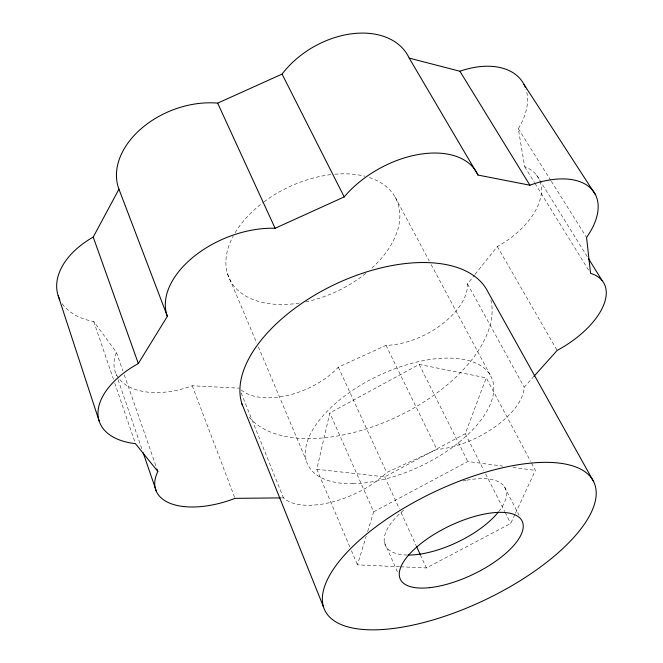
<?xml version="1.0" encoding="UTF-8"?>
<svg xmlns="http://www.w3.org/2000/svg" width="663" height="663" viewBox="0 0 663 663"><rect width="100%" height="100%" fill="white"/><g stroke="black" fill="none" stroke-linecap="round" stroke-linejoin="round"><path stroke-width="0.5" stroke-dasharray="3.31 2.49" d="M349.799 546.859L316.798 469.271L329.809 412.983L419.182 364.435L486.228 377.86L530.599 461.315M399.615 566.749L357.448 564.843L366.167 536.35M367.667 531.444L373.675 511.795L329.809 412.983M316.798 469.271L384.739 476.854L465.26 433.677L486.228 377.86M400.643 566.799L426.359 567.959L510.725 523.438L515.052 514.132M515.491 513.195L535.414 470.382L531.08 462.219M241.224 390.026A62.04 34.551 -23.4 0 0 338.337 367.161L386.015 345.357A61.858 34.393 -27.3 0 0 467.506 283.863L474.484 275.12M475.122 274.325L497.316 246.52A66.134 38.437 -30.9 0 0 524.665 166.695L518.309 128.705A72.864 46.178 -32.8 0 0 525.966 89.149M281.419 497.88L283.482 497.863A65.513 31.468 -23.8 0 0 386.662 472.52L436.867 449.423A65.314 31.318 -27 0 0 524.193 387.217L533.118 377.255M373.675 511.795L467.805 461.523L502.637 466.089M119.829 379.7A66.598 38.91 -19.9 0 0 192.229 385.767L239.219 388.17M512.88 467.432L535.414 470.382M62.264 303.795A73.361 46.849 -18.2 0 0 93.748 321.514L116.464 352.418L122.912 370.957M518.309 128.705L550.787 180.435M551.334 181.314L586.564 237.42M536.5 174.982L587.509 257.029M524.665 166.695L534.469 182.557M535.008 183.436L589.457 271.565M497.316 246.52L557.152 350.42M467.506 283.863L524.193 387.217M395.198 197.251L429.226 260.932M431.174 264.57L490.496 375.556M504.477 486.808L519.038 515.226M465.26 433.677L483.816 470.316M485.672 473.979L504.692 511.529M505.156 512.441L510.725 523.438M419.182 364.435L467.805 461.523M386.015 345.357L436.867 449.423M338.337 367.161L386.662 472.52M384.739 476.854L399.325 508.786M401.04 512.549L416.057 545.417M420.35 554.815L426.359 567.959M384.358 542.251L397.725 572.451M351.415 550.646L357.448 564.843M227.392 273.496L256.738 343.028M258.346 346.84L306.182 460.172M241.141 392.944L283.482 497.863M192.229 385.767L234.652 497.391M124.271 374.86L157.164 469.512M116.058 373.882L116.729 375.83M118.064 379.717L142.139 449.796M93.748 321.514L113.414 379.161M114.749 383.065L135.418 443.638M466.885 480.178A66.433 28.086 -25.5 0 1 499.148 511.065M407.165 555.039A66.433 28.086 -25.5 0 1 404.496 509.491M462.94 480.998A66.433 28.086 -25.5 0 1 465.907 480.36M369.407 177.568A92.422 57.432 -25.5 0 1 370.551 269.302M365.802 273.33A92.422 57.432 -25.5 0 1 304.259 302.179M299.245 303.074A92.422 57.432 -25.5 0 1 233.194 236.103M235.125 232.705A92.422 57.432 -25.5 0 1 263.261 202.397M264.056 201.801A92.422 57.432 -25.5 0 1 330.771 174.634M334.84 174.212A92.422 57.432 -25.5 0 1 364.816 176.234M118.569 378.134A66.598 38.91 -19.9 0 1 116.464 352.418M490.852 299.916A135.293 73.121 -25.5 0 1 398.09 416.273A135.293 73.121 -25.5 0 1 248.542 416.281M352.84 483.683A101.654 49.907 -25.5 0 0 493.794 388.294A101.654 49.907 -25.5 0 0 352.045 390.706A101.654 49.907 -25.5 0 0 352.84 483.683"/><path stroke-width="0.99" d="M59.877 299.817A73.361 46.849 -18.2 0 1 93.218 237.097L118.942 189.17A77.952 54.407 -21.7 0 1 141.037 128.813A77.952 54.407 -21.7 0 1 217.663 103.13L282.073 74.099A77.762 54.026 -29.9 0 1 351.937 33.763A77.762 54.026 -29.9 0 1 409.179 58.104L459.89 71.239A72.864 46.178 -32.8 0 1 525.27 87.201M280.391 497.896L235.025 498.352A70.585 35.711 -21 0 1 157.844 471.468L135.418 443.638A78.184 43.518 -19.7 0 1 97.991 412.295A78.184 43.518 -19.7 0 1 138.327 363.539L167.374 316.292A83.505 51.018 -22.6 0 1 193.314 257.012A83.505 51.018 -22.6 0 1 275.104 228.279L344.205 196.911A83.281 50.645 -28.9 0 1 419.588 154.313A83.281 50.645 -28.9 0 1 477.982 175.049L529.894 185.201A77.629 42.855 -31.3 0 1 590.219 187.786A77.629 42.855 -31.3 0 1 586.564 237.42L590.551 273.33A70.063 35.247 -29.9 0 1 557.152 350.42L533.806 376.485M523.994 84.416L595.44 194.673M588.595 258.777L602.153 280.598M459.89 71.239L529.894 185.201M409.179 58.104L477.982 175.049M593.658 481.678L487.678 291.405A135.293 73.121 -25.5 0 0 336.506 283.623A135.293 73.121 -25.5 0 0 242.575 405.706M282.073 74.099L344.205 196.911M217.663 103.13L275.104 228.279M416.488 546.362L420.35 554.815M241.912 403.792L323.395 606.637M118.942 189.17L167.374 316.292M93.218 237.097L138.327 363.539M157.164 469.512L157.844 471.468M143.142 452.713L156.509 491.648M58.129 295.565L99.177 421.104M498.46 511.935A66.433 28.086 -25.5 0 1 408.11 555.047M429.409 587.675A67.485 26.918 -25.5 0 0 523.24 526.671A67.485 26.918 -25.5 0 0 431.083 536.292A67.485 26.918 -25.5 0 0 429.409 587.675M383.115 629.477A149.026 59.653 -25.5 0 0 595.913 497.59A149.026 59.653 -25.5 0 0 398.811 511.223A149.026 59.653 -25.5 0 0 383.115 629.477"/></g></svg>
